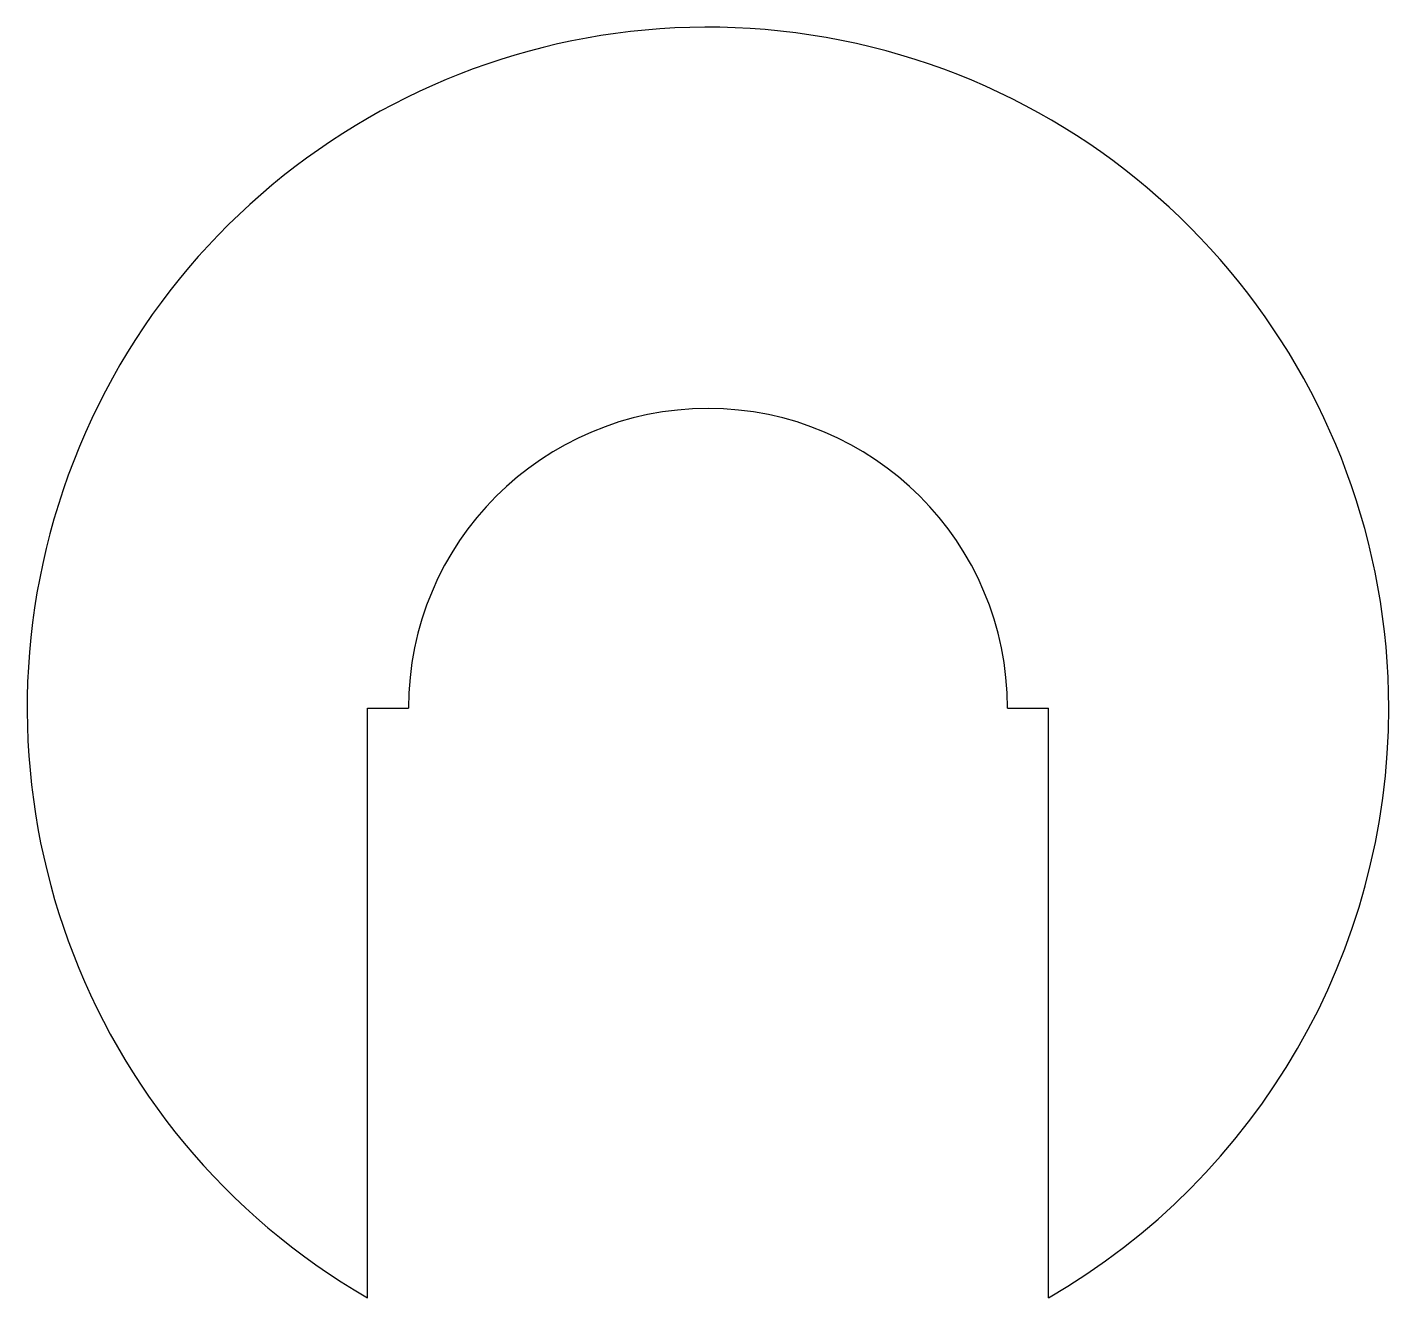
# Model space of a CAD drawing. Header units: millimetres. Extents: x 0 to 10, y 8.7 to 18.
import ezdxf

# ---------------------------------------------------------------- set-up
doc = ezdxf.new("R2010")
doc.units = ezdxf.units.MM

msp = doc.modelspace()

# ---------------------------------------------------------------- linework, layer by layer
for p, q in [((2.5, 8.67), (2.5, 13)), ((2.5, 13), (2.8, 13)), ((7.2, 13), (7.5, 13)), ((7.5, 8.67), (7.5, 13))]:
    msp.add_line(p, q)
for radius, start, end in [(5, 0, 240), (2.2, 0, 180), (5, 300, 360)]:
    msp.add_arc((5, 13), radius, start, end)

doc.saveas('drawing.dxf')
